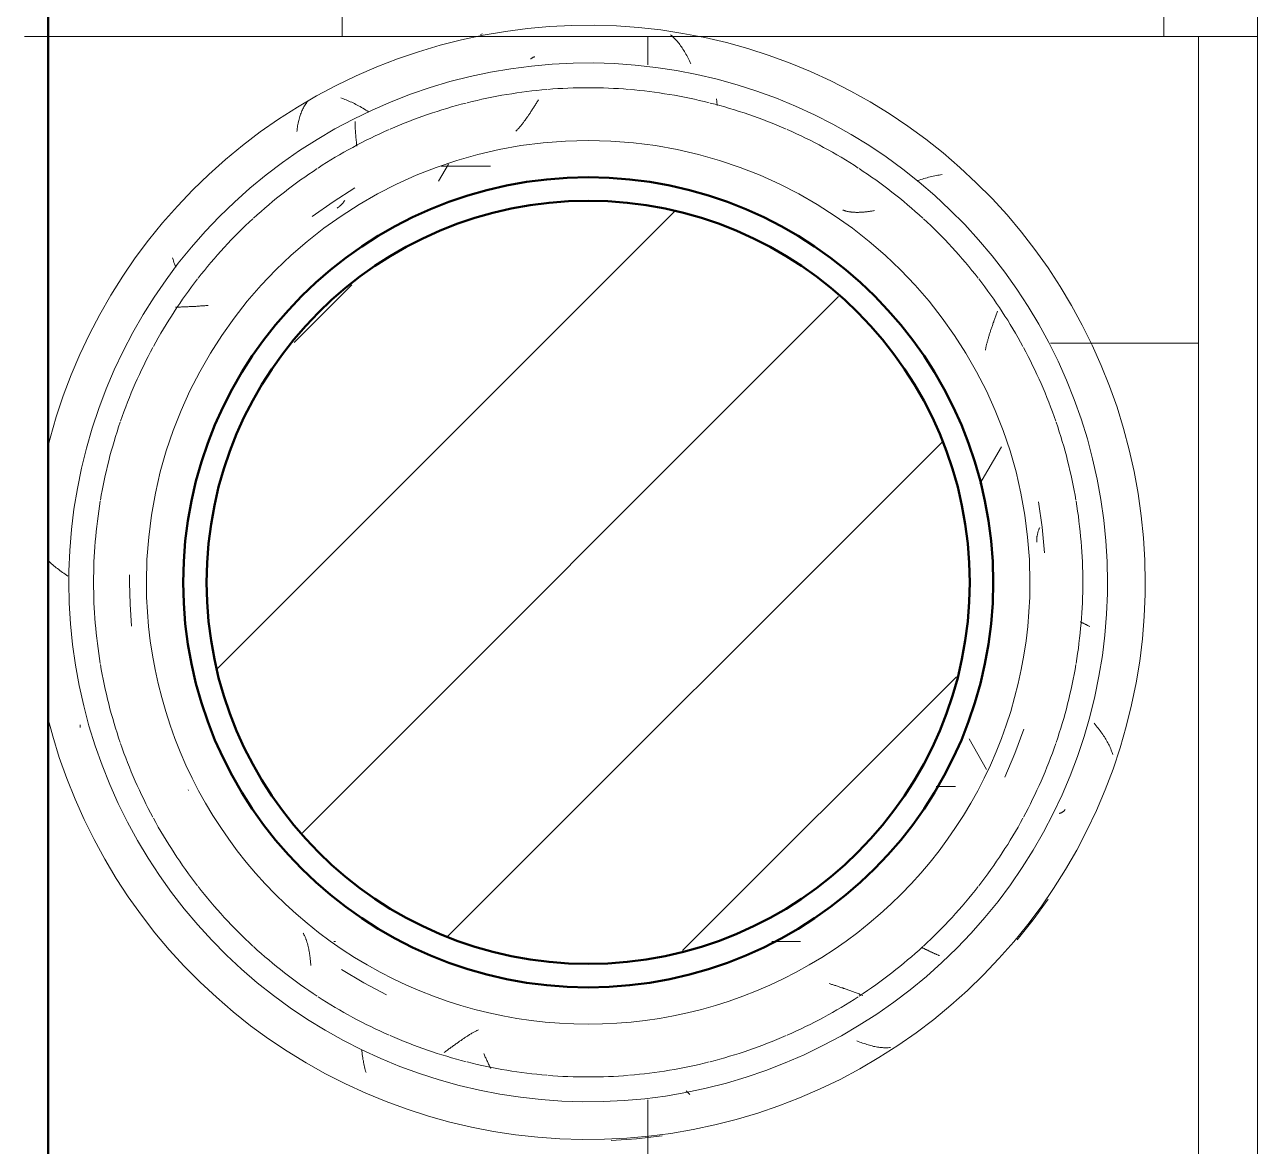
# Model space of a CAD drawing. Header units: millimetres. Extents: x -9358 to 257996, y -67499 to 9117.
# Drawn here: x 51170 to 52220, y -13533 to -12578 of the extents above; entities that cross this region are included whole.
import ezdxf

# ---------------------------------------------------------------- set-up
doc = ezdxf.new("R2010")
doc.units = ezdxf.units.MM
doc.header["$LTSCALE"] = 1000
for name, color, linetype, lineweight in [('A-COL-RFC', 8, 'Continuous', 18), ('A-COL-RFC-1', 8, 'Continuous', 9), ('A-COL-RFC-2', 8, 'Continuous', 50), ('A-WAL-CMU', 8, 'Continuous', 50), ('A-WAL-LOW-20', 8, 'Continuous', 18), ('A-WAL-PAT-1', 8, 'Continuous', 9)]:
    doc.layers.add(name, color=color, linetype=linetype, lineweight=lineweight)

# ---------------------------------------------------------------- blocks, each defined once
blk = doc.blocks.new('Concrete-Round-Column - 650-V33-01-Ground Floor Furniture Plan')
at = {"layer": 'A-COL-RFC-1'}
h = blk.add_hatch(dxfattribs=at)
h.set_pattern_fill('FP_72', color=256, style=0, pattern_type=2)
h.set_pattern_definition([(135, (-27135, -33350), (-106.066, -106.066), [])])
h.paths.add_polyline_path([(325, 0), (318.8, 63.4), (300.3, 124.4), (270.2, 180.6), (229.8, 229.8), (180.6, 270.2), (124.4, 300.3), (63.4, 318.8), (0, 325), (-63.4, 318.8), (-124.4, 300.3), (-180.6, 270.2), (-229.8, 229.8), (-270.2, 180.6), (-300.3, 124.4), (-318.8, 63.4), (-325, 0), (-318.8, -63.4), (-300.3, -124.4), (-270.2, -180.6), (-229.8, -229.8), (-176.7, -272.3), (-124.4, -300.3), (-63.4, -318.8), (0, -325), (63.4, -318.8), (124.4, -300.3), (180.6, -270.2), (229.8, -229.8), (270.2, -180.6), (300.3, -124.4), (318.8, -63.4), (324.1, -9.2)], flags=0)
at = {"layer": 'A-COL-RFC-2'}
for start, end in [(0, 180), (180, 0)]:
    blk.add_arc((0, 0), 325, start, end, dxfattribs=at)
blk = doc.blocks.new('Walls 205 - Walls 13-1778782-01-Ground Floor Furniture Plan')
at = {"layer": 'A-WAL-PAT-1'}
h = blk.add_hatch(dxfattribs=at)
h.set_pattern_fill('FP_143', color=256, style=0, pattern_type=2)
h.set_pattern_definition([(90, (34450, -30900), (-900, 6e-14), [700, -700]), (90, (34000, -31600), (-1800, 1e-13), [700, -700]), (0, (34000, -31600), (0, 700), [])])
h.paths.add_polyline_path([(36620, -31230), (36620, -30230), (34730, -30230), (34730, -31230), (36600, -31230)], flags=0)
h.paths.add_polyline_path([(36600, -30750), (36593.9, -30823.2), (36574.2, -30898.3), (36546.4, -30961.8), (36506.2, -31023.3), (36456.4, -31077.4), (36398.4, -31122.5), (36333.8, -31157.5), (36259.3, -31182.2), (36190.1, -31193.5), (36118.3, -31193.5), (36045.8, -31181.4), (35976.2, -31157.5), (35911.6, -31122.5), (35853.6, -31077.4), (35802.6, -31021.5), (35763.6, -30961.8), (35733.1, -30890.5), (35715.8, -30820), (35710, -30750), (35716.1, -30676.8), (35735.8, -30601.7), (35765.9, -30534.7), (35803.8, -30476.7), (35854.7, -30421.7), (35911.6, -30377.5), (35976.2, -30342.5), (36050.7, -30317.8), (36119.9, -30306.5), (36191.7, -30306.5), (36264.2, -30318.6), (36333.8, -30342.5), (36402.5, -30380.7), (36458.8, -30425.2), (36507.4, -30478.5), (36546.4, -30538.2), (36575.9, -30605.5), (36594.2, -30680), (36598.6, -30732.9)], flags=0)
h.paths.add_polyline_path([(35640, -30750), (35633.9, -30823.2), (35614.2, -30898.3), (35586.4, -30961.8), (35546.2, -31023.3), (35495.1, -31078.4), (35436, -31123.8), (35373.8, -31157.5), (35299.3, -31182.2), (35230.1, -31193.5), (35158.3, -31193.5), (35085.8, -31181.4), (35016.2, -31157.5), (34951.6, -31122.5), (34893.6, -31077.4), (34843.8, -31023.3), (34803.6, -30961.8), (34774.1, -30894.5), (34755.8, -30820), (34750, -30750), (34756.1, -30676.8), (34775.8, -30601.7), (34803.6, -30538.2), (34846.7, -30473.6), (34893.6, -30422.6), (34956.2, -30375), (35016.2, -30342.5), (35090.7, -30317.8), (35159.9, -30306.5), (35231.7, -30306.5), (35304.2, -30318.6), (35373.8, -30342.5), (35442.5, -30380.7), (35498.6, -30425), (35546.2, -30476.7), (35586.4, -30538.2), (35615.9, -30605.5), (35634.2, -30680)], flags=0)
at = {"layer": 'A-WAL-LOW-20'}
for p, q in [((36620, -30230), (34730, -30230)), ((34730, -30230), (34730, -31230)), ((36620, -31230), (36620, -30230))]:
    blk.add_line(p, q, dxfattribs=at)
blk = doc.blocks.new('Walls 207 - Walls 6-1778805-01-Ground Floor Furniture Plan')
at = {"layer": 'A-WAL-PAT-1'}
h = blk.add_hatch(dxfattribs=at)
h.set_pattern_fill('FP_144', color=256, style=0, pattern_type=2)
h.set_pattern_definition([(270, (34280, -31160.4), (900, 6e-14), [700, -700]), (270, (34730, -30460.4), (1800, 1e-13), [700, -700]), (180, (34730, -30460.4), (-9e-14, -700), [])])
h.paths.add_polyline_path([(34730, -31230), (34730, -30180), (34680, -30180), (34680, -31230)], flags=0)
at = {"layer": 'A-WAL-LOW-20'}
for p, q in [((34680, -31230), (34680, -30180)), ((34680, -30180), (34730, -30180)), ((34730, -30180), (34730, -31230))]:
    blk.add_line(p, q, dxfattribs=at)
blk = doc.blocks.new('Walls 208 - Walls 6-1778822-01-Ground Floor Furniture Plan')
at = {"layer": 'A-WAL-PAT-1'}
h = blk.add_hatch(dxfattribs=at)
h.set_pattern_fill('FP_145', color=256, style=0, pattern_type=2)
h.set_pattern_definition([(270, (35494.6, -30930), (900, 6e-14), [700, -700]), (270, (35944.6, -30230), (1800, 1e-13), [700, -700]), (180, (35944.6, -30230), (-9e-14, -700), [])])
h.paths.add_polyline_path([(36670, -30180), (34730, -30180), (34730, -30230), (36670, -30230)], flags=0)
at = {"layer": 'A-WAL-LOW-20'}
for p, q in [((34730, -30180), (36670, -30180)), ((34730, -30180), (34730, -30230)), ((36670, -30180), (36670, -30230)), ((36670, -30230), (34730, -30230))]:
    blk.add_line(p, q, dxfattribs=at)
blk = doc.blocks.new('FP_264-01-Ground Floor Furniture Plan')
at = {"layer": 'A-WAL-PAT-1'}
for p, q in [((48975.1, 1446.1), (48995.7, 1438.5)), ((48995.7, 1438.5), (49015.9, 1429.8)), ((49199.1, 1301.7), (49199.4, 1302.5)), ((49199.4, 1302.5), (49199.7, 1303.3)), ((49199.7, 1303.3), (49200, 1304.1)), ((49200, 1304.1), (49200.3, 1304.9)), ((49200.3, 1304.9), (49200.6, 1305.7)), ((49200.6, 1305.7), (49200.9, 1306.5)), ((49200.9, 1306.5), (49201.2, 1307.3)), ((49201.2, 1307.3), (49201.5, 1308.1)), ((49201.5, 1308.1), (49201.8, 1308.9)), ((49195.3, 1291), (49195.5, 1291.8)), ((49195.5, 1291.8), (49195.8, 1292.5)), ((49195.8, 1292.5), (49196, 1293.2)), ((49196, 1293.2), (49196.3, 1294)), ((49196.3, 1294), (49196.6, 1294.8)), ((49196.6, 1294.8), (49196.9, 1295.5)), ((49196.9, 1295.5), (49197.1, 1296.3)), ((49197.1, 1296.3), (49197.4, 1297.1)), ((49197.4, 1297.1), (49197.7, 1297.8)), ((49197.7, 1297.8), (49198, 1298.6)), ((49198, 1298.6), (49198.3, 1299.4)), ((49198.3, 1299.4), (49198.6, 1300.2)), ((49198.6, 1300.2), (49198.8, 1300.9)), ((49198.8, 1300.9), (49199.1, 1301.7)), ((49191.8, 1280.3), (49192, 1281)), ((49192, 1281), (49192.2, 1281.7)), ((49192.2, 1281.7), (49192.4, 1282.4)), ((49192.4, 1282.4), (49192.6, 1283.1)), ((49192.6, 1283.1), (49192.8, 1283.8)), ((49192.8, 1283.8), (49193.1, 1284.5)), ((49193.1, 1284.5), (49193.3, 1285.2)), ((49193.3, 1285.2), (49193.5, 1285.9)), ((49193.5, 1285.9), (49193.8, 1286.6)), ((49193.8, 1286.6), (49194, 1287.3)), ((49194, 1287.3), (49194.2, 1288.1)), ((49194.2, 1288.1), (49194.5, 1288.8)), ((49194.5, 1288.8), (49194.7, 1289.5)), ((49194.7, 1289.5), (49195, 1290.3)), ((49195, 1290.3), (49195.3, 1291)), ((49252.8, 986.7), (49253.5, 987.1)), ((49253.5, 987.1), (49254.3, 987.4)), ((49254.3, 987.4), (49255, 987.8)), ((49255, 987.8), (49255.8, 988.1)), ((49255.8, 988.1), (49256.5, 988.5)), ((49256.5, 988.5), (49257.3, 988.8)), ((49257.3, 988.8), (49258, 989.2)), ((49258, 989.2), (49258.8, 989.5)), ((49258.8, 989.5), (49259.6, 989.9)), ((49259.6, 989.9), (49260.3, 990.2)), ((49260.3, 990.2), (49261.1, 990.6)), ((49261.1, 990.6), (49261.9, 991)), ((49261.9, 991), (49262.6, 991.3)), ((49262.6, 991.3), (49263.4, 991.7)), ((49263.4, 991.7), (49264.2, 992)), ((49231.3, 980.9), (49231, 981.5)), ((49231.6, 980.3), (49231.3, 980.9)), ((49231.9, 979.8), (49231.6, 980.3)), ((49232.2, 979.2), (49231.9, 979.8)), ((49232.5, 978.7), (49232.2, 979.2)), ((49232.8, 978.1), (49232.5, 978.7)), ((49233.1, 977.5), (49232.8, 978.1)), ((49233.5, 976.9), (49233.1, 977.5)), ((49233.8, 976.4), (49233.5, 976.9)), ((49251.3, 986), (49252, 986.4)), ((49252, 986.4), (49252.8, 986.7)), ((49234.1, 975.8), (49233.8, 976.4)), ((49234.5, 975.2), (49234.1, 975.8)), ((49234.9, 974.6), (49234.5, 975.2)), ((49235.2, 974), (49234.9, 974.6)), ((49235.6, 973.4), (49235.2, 974)), ((49236, 972.8), (49235.6, 973.4)), ((49236.4, 972.2), (49236, 972.8)), ((49236.7, 971.6), (49236.4, 972.2)), ((49237.1, 971), (49236.7, 971.6)), ((49237.5, 970.4), (49237.1, 971)), ((49238, 969.8), (49237.5, 970.4)), ((49238.4, 969.2), (49238, 969.8)), ((49238.8, 968.6), (49238.4, 969.2)), ((49239.2, 968), (49238.8, 968.6)), ((49239.6, 967.4), (49239.2, 968)), ((49240.1, 966.7), (49239.6, 967.4)), ((49240.5, 966.1), (49240.1, 966.7)), ((49240.9, 965.5), (49240.5, 966.1)), ((49241.4, 964.9), (49240.9, 965.5)), ((49241.8, 964.2), (49241.4, 964.9)), ((49242.3, 963.6), (49241.8, 964.2)), ((49242.7, 963), (49242.3, 963.6)), ((49243.2, 962.3), (49242.7, 963)), ((49243.6, 961.7), (49243.2, 962.3)), ((49244.1, 961), (49243.6, 961.7)), ((49244.6, 960.4), (49244.1, 961)), ((49245.1, 959.7), (49244.6, 960.4)), ((49245.5, 959.1), (49245.1, 959.7)), ((49246, 958.4), (49245.5, 959.1)), ((49246.5, 957.8), (49246, 958.4)), ((49247, 957.1), (49246.5, 957.8)), ((49247.4, 956.4), (49247, 957.1)), ((49247.9, 955.8), (49247.4, 956.4)), ((49248.4, 955.1), (49247.9, 955.8)), ((49248.9, 954.4), (49248.4, 955.1)), ((49249.4, 953.8), (49248.9, 954.4)), ((49249.9, 953.1), (49249.4, 953.8)), ((49250.4, 952.4), (49249.9, 953.1)), ((49201.3, 903.2), (49191.1, 883.8)), ((49191.1, 883.8), (49179.8, 865)), ((49148.8, 832.2), (49149.2, 832.4)), ((49149.2, 832.4), (49149.6, 832.7)), ((49149.6, 832.7), (49150.1, 832.9)), ((49150.1, 832.9), (49150.5, 833.2)), ((49150.5, 833.2), (49150.9, 833.4)), ((49150.9, 833.4), (49151.4, 833.6)), ((49151.4, 833.6), (49151.9, 833.8)), ((49151.9, 833.8), (49152.3, 834)), ((49152.3, 834), (49152.8, 834.2)), ((49152.8, 834.2), (49153.3, 834.4)), ((49153.3, 834.4), (49153.8, 834.6)), ((49153.8, 834.6), (49154.3, 834.8)), ((49154.3, 834.8), (49154.8, 835)), ((49154.8, 835), (49155.3, 835.2)), ((49155.3, 835.2), (49155.9, 835.4)), ((49155.9, 835.4), (49156.4, 835.5)), ((49156.4, 835.5), (49156.9, 835.7)), ((49156.9, 835.7), (49157.5, 835.9)), ((49157.5, 835.9), (49158, 836)), ((49158, 836), (49158.6, 836.2)), ((49158.6, 836.2), (49159.2, 836.3)), ((49159.2, 836.3), (49159.8, 836.5)), ((49159.8, 836.5), (49160.3, 836.6)), ((49160.3, 836.6), (49160.9, 836.7)), ((49160.9, 836.7), (49161.5, 836.9)), ((49161.5, 836.9), (49162.1, 837)), ((49162.1, 837), (49162.8, 837.1)), ((49162.8, 837.1), (49163.4, 837.2)), ((49163.4, 837.2), (49164, 837.3)), ((49164, 837.3), (49164.6, 837.4)), ((49164.6, 837.4), (49165.3, 837.5)), ((49165.3, 837.5), (49165.9, 837.6)), ((49165.9, 837.6), (49166.6, 837.7)), ((49166.6, 837.7), (49167.2, 837.8)), ((49167.2, 837.8), (49167.9, 837.9)), ((49167.9, 837.9), (49168.6, 838)), ((49168.6, 838), (49169.3, 838.1)), ((49169.3, 838.1), (49169.9, 838.2)), ((49169.9, 838.2), (49170.6, 838.3)), ((49170.6, 838.3), (49171.3, 838.3)), ((49171.3, 838.3), (49172, 838.4)), ((49172, 838.4), (49172.7, 838.5)), ((49172.7, 838.5), (49173.5, 838.5)), ((49173.5, 838.5), (49174.2, 838.6)), ((49174.2, 838.6), (49174.9, 838.7)), ((49174.9, 838.7), (49175.6, 838.7)), ((49175.6, 838.7), (49176.4, 838.8)), ((49026.8, 734.4), (49027.2, 734.6)), ((48868.7, 684.8), (48850, 684.3)), ((48887.4, 686.1), (48868.7, 684.8))]:
    blk.add_line(p, q, dxfattribs=at)
blk = doc.blocks.new('FP_265-01-Ground Floor Furniture Plan')
at = {"layer": 'A-WAL-LOW-20', "flags": 128}
blk.add_lwpolyline([(48850, 1549.5), (48831, 1549.2), (48812.1, 1548), (48793.2, 1546.1), (48774.4, 1543.5), (48755.7, 1540.1), (48737.2, 1535.9), (48718.9, 1531.1), (48700.7, 1525.5), (48682.8, 1519.1), (48665.2, 1512.1), (48647.9, 1504.3), (48630.9, 1495.9), (48614.2, 1486.8), (48597.9, 1477.1), (48582, 1466.7), (48566.6, 1455.6), (48551.6, 1444), (48537.1, 1431.8), (48523.1, 1419), (48509.6, 1405.6), (48496.6, 1391.7), (48484.2, 1377.4), (48472.4, 1362.5), (48461.3, 1347.2), (48450.7, 1331.4), (48440.7, 1315.2), (48431.5, 1298.7), (48422.9, 1281.8), (48414.9, 1264.5), (48407.7, 1247), (48401.2, 1229.1), (48395.4, 1211.1), (48390.3, 1192.8), (48386, 1174.3), (48382.4, 1155.7), (48379.5, 1136.9), (48377.4, 1118), (48376.1, 1099.1), (48375.5, 1080.1), (48375.7, 1061.1), (48376.6, 1042.2), (48378.3, 1023.3), (48380.7, 1004.5), (48383.9, 985.7), (48387.9, 967.2), (48392.5, 948.8), (48398, 930.6), (48404.1, 912.6), (48410.9, 894.9), (48418.5, 877.5), (48426.7, 860.4), (48435.7, 843.7), (48445.2, 827.3), (48455.5, 811.3), (48466.3, 795.7), (48477.8, 780.6), (48489.9, 766), (48502.5, 751.8), (48515.7, 738.2), (48529.5, 725.1), (48543.7, 712.5), (48558.4, 700.6), (48573.7, 689.2), (48589.3, 678.5), (48605.4, 668.4), (48621.8, 658.9), (48638.6, 650.1), (48655.8, 642), (48673.3, 634.6), (48691, 627.9), (48709, 621.9), (48727.3, 616.6), (48733.8, 615)], dxfattribs=at)
at = {"layer": 'A-WAL-PAT-1'}
for p, q in [((48502.7, 1376.4), (48502.9, 1375.2)), ((48502.9, 1375.2), (48503.1, 1374)), ((48503.1, 1374), (48503.3, 1372.7)), ((48503.3, 1372.7), (48503.5, 1371.5)), ((48503.5, 1371.5), (48503.8, 1370.2)), ((48503.8, 1370.2), (48504.1, 1368.9)), ((48504.1, 1368.9), (48504.4, 1367.7)), ((48504.4, 1367.7), (48504.7, 1366.3)), ((48504.7, 1366.3), (48505, 1365)), ((48505, 1365), (48505.4, 1363.7)), ((48505.4, 1363.7), (48505.7, 1362.4)), ((48505.7, 1362.4), (48506.1, 1361)), ((48506.1, 1361), (48506.5, 1359.7)), ((48506.5, 1359.7), (48506.9, 1358.3)), ((48506.9, 1358.3), (48507.4, 1357)), ((48507.4, 1357), (48507.8, 1355.6)), ((48394.8, 1155.1), (48393.9, 1154.4)), ((48395.8, 1155.7), (48394.8, 1155.1)), ((48396.9, 1156.4), (48395.8, 1155.7)), ((48397.9, 1157), (48396.9, 1156.4)), ((48399, 1157.7), (48397.9, 1157)), ((48400.1, 1158.3), (48399, 1157.7)), ((48401.2, 1158.9), (48400.1, 1158.3)), ((48402.3, 1159.5), (48401.2, 1158.9)), ((48403.5, 1160.1), (48402.3, 1159.5)), ((48404.7, 1160.7), (48403.5, 1160.1)), ((48405.9, 1161.3), (48404.7, 1160.7)), ((48407.1, 1161.9), (48405.9, 1161.3)), ((48408.3, 1162.4), (48407.1, 1161.9)), ((48384.3, 1145.9), (48383.6, 1145.2)), ((48384.9, 1146.7), (48384.3, 1145.9)), ((48385.6, 1147.4), (48384.9, 1146.7)), ((48386.3, 1148.1), (48385.6, 1147.4)), ((48387, 1148.9), (48386.3, 1148.1)), ((48387.8, 1149.6), (48387, 1148.9)), ((48388.6, 1150.3), (48387.8, 1149.6)), ((48389.4, 1151), (48388.6, 1150.3)), ((48390.2, 1151.7), (48389.4, 1151)), ((48391.1, 1152.4), (48390.2, 1151.7)), ((48392, 1153.1), (48391.1, 1152.4)), ((48392.9, 1153.7), (48392, 1153.1)), ((48393.9, 1154.4), (48392.9, 1153.7)), ((48382.9, 985), (48383.1, 984.2)), ((48383.1, 984.2), (48383.3, 983.4)), ((48446.2, 883.2), (48445.5, 881.9)), ((48446.9, 884.4), (48446.2, 883.2)), ((48447.7, 885.6), (48446.9, 884.4)), ((48448.4, 886.8), (48447.7, 885.6)), ((48449.2, 888.1), (48448.4, 886.8)), ((48440.6, 872.4), (48440.1, 871.2)), ((48441.1, 873.6), (48440.6, 872.4)), ((48441.7, 874.8), (48441.1, 873.6)), ((48442.2, 875.9), (48441.7, 874.8)), ((48442.9, 877.1), (48442.2, 875.9)), ((48443.5, 878.3), (48442.9, 877.1)), ((48444.1, 879.5), (48443.5, 878.3)), ((48444.8, 880.7), (48444.1, 879.5)), ((48445.5, 881.9), (48444.8, 880.7)), ((48437.8, 865.6), (48437.4, 864.4)), ((48438.2, 866.7), (48437.8, 865.6)), ((48438.6, 867.8), (48438.2, 866.7)), ((48439.1, 868.9), (48438.6, 867.8)), ((48439.6, 870.1), (48439.1, 868.9)), ((48440.1, 871.2), (48439.6, 870.1)), ((48440.4, 836.1), (48441, 835.5)), ((48441, 835.5), (48441.8, 835)), ((48441.8, 835), (48442.5, 834.4)), ((48442.5, 834.4), (48443.3, 833.9)), ((48443.3, 833.9), (48444.1, 833.4)), ((48444.1, 833.4), (48444.9, 832.9)), ((48444.9, 832.9), (48445.7, 832.5)), ((48445.7, 832.5), (48446.6, 832)), ((48446.6, 832), (48447.5, 831.6)), ((48447.5, 831.6), (48448.4, 831.2)), ((48448.4, 831.2), (48449.3, 830.8)), ((48449.3, 830.8), (48450.3, 830.4)), ((48450.3, 830.4), (48451.3, 830)), ((48451.3, 830), (48452.3, 829.7)), ((48452.3, 829.7), (48453.3, 829.4)), ((48453.3, 829.4), (48454.4, 829.1)), ((48454.4, 829.1), (48455.4, 828.8)), ((48455.4, 828.8), (48456.5, 828.5)), ((48456.5, 828.5), (48457.6, 828.2)), ((48457.6, 828.2), (48458.8, 828)), ((48458.8, 828), (48459.9, 827.7)), ((48459.9, 827.7), (48461.1, 827.5)), ((48461.1, 827.5), (48462.3, 827.3)), ((48462.3, 827.3), (48463.5, 827.2)), ((48463.5, 827.2), (48464.8, 827)), ((48464.8, 827), (48466, 826.8)), ((48573.7, 721), (48574.9, 721.4)), ((48574.9, 721.4), (48576.2, 721.8)), ((48576.2, 721.8), (48577.5, 722.2)), ((48577.5, 722.2), (48578.8, 722.7)), ((48578.8, 722.7), (48580.1, 723.2)), ((48580.1, 723.2), (48581.5, 723.7)), ((48843.1, 629.6), (48843.9, 630.7)), ((48843.9, 630.7), (48844.7, 631.9)), ((48835.1, 618.9), (48835.9, 619.9)), ((48835.9, 619.9), (48836.7, 620.9)), ((48836.7, 620.9), (48837.5, 621.9)), ((48837.5, 621.9), (48838.3, 622.9)), ((48838.3, 622.9), (48839.1, 624)), ((48839.1, 624), (48839.9, 625.1)), ((48839.9, 625.1), (48840.7, 626.2)), ((48840.7, 626.2), (48841.5, 627.3)), ((48841.5, 627.3), (48842.3, 628.4)), ((48842.3, 628.4), (48843.1, 629.6)), ((48831.8, 615.3), (48832.6, 616.2)), ((48832.6, 616.2), (48833.4, 617.1)), ((48833.4, 617.1), (48834.2, 618)), ((48834.2, 618), (48835.1, 618.9))]:
    blk.add_line(p, q, dxfattribs=at)
blk = doc.blocks.new('FP_266-01-Ground Floor Furniture Plan')
at = {"layer": 'A-WAL-LOW-20', "flags": 128}
blk.add_lwpolyline([(48966.4, 615), (48981.1, 618.9), (48999.3, 624.5), (49017.2, 630.9), (49034.8, 637.9), (49052.1, 645.7), (49069.1, 654.1), (49085.8, 663.2), (49102.1, 672.9), (49117.9, 683.3), (49133.4, 694.4), (49148.4, 706), (49162.9, 718.2), (49176.9, 731), (49190.4, 744.4), (49203.4, 758.3), (49215.8, 772.6), (49227.6, 787.5), (49238.7, 802.8), (49249.3, 818.6), (49259.3, 834.8), (49268.5, 851.3), (49277.1, 868.2), (49285.1, 885.5), (49292.3, 903), (49298.8, 920.9), (49304.6, 938.9), (49309.7, 957.2), (49314, 975.7), (49317.6, 994.3), (49320.5, 1013.1), (49322.6, 1032), (49323.9, 1050.9), (49324.5, 1069.9), (49324.3, 1088.9), (49323.4, 1107.8), (49321.7, 1126.7), (49319.3, 1145.5), (49316.1, 1164.3), (49312.1, 1182.8), (49307.5, 1201.2), (49302, 1219.4), (49295.9, 1237.4), (49289.1, 1255.1), (49281.5, 1272.5), (49273.3, 1289.6), (49264.3, 1306.3), (49254.8, 1322.7), (49244.5, 1338.7), (49233.7, 1354.3), (49222.2, 1369.4), (49210.1, 1384), (49197.5, 1398.2), (49184.3, 1411.8), (49170.5, 1424.9), (49156.3, 1437.5), (49141.5, 1449.4), (49126.3, 1460.8), (49110.7, 1471.5), (49094.6, 1481.6), (49078.2, 1491.1), (49061.4, 1499.9), (49044.2, 1508), (49026.7, 1515.4), (49009, 1522.1), (48991, 1528.1), (48972.7, 1533.4), (48954.3, 1537.9), (48935.7, 1541.7), (48917, 1544.8), (48898.1, 1547.1), (48879.2, 1548.6), (48860.2, 1549.4), (48850, 1549.5)], dxfattribs=at)
at = {"layer": 'A-WAL-PAT-1'}
for p, q in [((48978.5, 1512.6), (48977.4, 1511.8)), ((48979.5, 1513.3), (48978.5, 1512.6)), ((48980.6, 1514), (48979.5, 1513.3)), ((48981.6, 1514.7), (48980.6, 1514)), ((48982.7, 1515.4), (48981.6, 1514.7)), ((48983.7, 1516), (48982.7, 1515.4)), ((48984.7, 1516.6), (48983.7, 1516)), ((48985.8, 1517.2), (48984.7, 1516.6)), ((48986.8, 1517.7), (48985.8, 1517.2)), ((48987.8, 1518.3), (48986.8, 1517.7)), ((48988.8, 1518.8), (48987.8, 1518.3)), ((48989.8, 1519.3), (48988.8, 1518.8)), ((48990.8, 1519.7), (48989.8, 1519.3)), ((48991.8, 1520.1), (48990.8, 1519.7)), ((48992.8, 1520.5), (48991.8, 1520.1)), ((48993.8, 1520.9), (48992.8, 1520.5)), ((48994.8, 1521.3), (48993.8, 1520.9)), ((48995.7, 1521.6), (48994.8, 1521.3)), ((48996.7, 1521.9), (48995.7, 1521.6)), ((48971, 1506.8), (48970, 1505.9)), ((48972.1, 1507.7), (48971, 1506.8)), ((48973.2, 1508.6), (48972.1, 1507.7)), ((48974.2, 1509.4), (48973.2, 1508.6)), ((48975.3, 1510.3), (48974.2, 1509.4)), ((48976.4, 1511.1), (48975.3, 1510.3)), ((48977.4, 1511.8), (48976.4, 1511.1)), ((49119.7, 1466.9), (49137.4, 1454.1)), ((49137.7, 1453.8), (49137, 1454.4)), ((49137.4, 1454.1), (49154.5, 1440.5)), ((49138.3, 1453.3), (49137.7, 1453.8)), ((49138.9, 1452.7), (49138.3, 1453.3)), ((49139.5, 1452.1), (49138.9, 1452.7)), ((49140.1, 1451.5), (49139.5, 1452.1)), ((49140.6, 1450.8), (49140.1, 1451.5)), ((49141.2, 1450.1), (49140.6, 1450.8)), ((49246, 1322.5), (49246.1, 1323.5)), ((49246.1, 1323.5), (49246.2, 1324.6)), ((49246.2, 1324.6), (49246.3, 1325.6)), ((49246.3, 1331.6), (49246.3, 1332.5)), ((49246.4, 1330.6), (49246.3, 1331.6)), ((49246.3, 1325.6), (49246.4, 1326.7)), ((49246.4, 1329.7), (49246.4, 1330.6)), ((49246.5, 1328.7), (49246.4, 1329.7)), ((49246.4, 1327.7), (49246.5, 1328.7)), ((49246.4, 1326.7), (49246.4, 1327.7)), ((49243.6, 1312.3), (49244, 1313.5)), ((49244, 1313.5), (49244.3, 1314.7)), ((49244.3, 1314.7), (49244.6, 1315.8)), ((49244.6, 1315.8), (49244.9, 1316.9)), ((49244.9, 1316.9), (49245.2, 1318.1)), ((49245.2, 1318.1), (49245.4, 1319.2)), ((49245.4, 1319.2), (49245.6, 1320.3)), ((49245.6, 1320.3), (49245.8, 1321.4)), ((49245.8, 1321.4), (49246, 1322.5)), ((49240.5, 1303.9), (49241, 1305.1)), ((49241, 1305.1), (49241.5, 1306.3)), ((49241.5, 1306.3), (49241.9, 1307.6)), ((49241.9, 1307.6), (49242.4, 1308.8)), ((49242.4, 1308.8), (49242.8, 1310)), ((49242.8, 1310), (49243.2, 1311.1)), ((49243.2, 1311.1), (49243.6, 1312.3)), ((49283, 1158.6), (49284.1, 1159.5)), ((49284.1, 1159.5), (49285.1, 1160.5)), ((49285.1, 1160.5), (49286.1, 1161.5)), ((49321.5, 1138.1), (49323.9, 1116.3)), ((49323.9, 1116.3), (49325.3, 1094.5)), ((49248, 882), (49249.4, 882.2)), ((49249.4, 882.2), (49250.8, 882.4)), ((49250.8, 882.4), (49252.2, 882.6)), ((49252.2, 882.6), (49253.6, 882.8)), ((49253.6, 882.8), (49254.9, 883)), ((49254.9, 883), (49256.3, 883.2)), ((49256.3, 883.2), (49257.6, 883.5)), ((49257.6, 883.5), (49258.9, 883.7)), ((49258.9, 883.7), (49260.2, 884)), ((49260.2, 884), (49261.5, 884.2)), ((49261.5, 884.2), (49262.7, 884.5)), ((49262.7, 884.5), (49264, 884.8)), ((49264, 884.8), (49265.2, 885.1)), ((49265.2, 885.1), (49266.4, 885.4)), ((49266.4, 885.4), (49267.6, 885.8))]:
    blk.add_line(p, q, dxfattribs=at)
blk = doc.blocks.new('FP_267-01-Ground Floor Furniture Plan')
at = {"layer": 'A-WAL-PAT-1'}
for p, q in [((48781.4, 1458.6), (48803.1, 1461.8)), ((48803.1, 1461.8), (48824.8, 1463.8)), ((48803.8, 1459.4), (48803.3, 1459.6)), ((48804.3, 1459.2), (48803.8, 1459.4)), ((48804.8, 1459), (48804.3, 1459.2)), ((48805.3, 1458.8), (48804.8, 1459)), ((48805.8, 1458.6), (48805.3, 1458.8)), ((48806.3, 1458.4), (48805.8, 1458.6)), ((48806.7, 1458.3), (48806.3, 1458.4)), ((48807.2, 1458.1), (48806.7, 1458.3)), ((48807.7, 1458), (48807.2, 1458.1)), ((48808.2, 1457.9), (48807.7, 1458)), ((48808.7, 1457.8), (48808.2, 1457.9)), ((48809.1, 1457.7), (48808.7, 1457.8)), ((48809.6, 1457.6), (48809.1, 1457.7)), ((48810.1, 1457.5), (48809.6, 1457.6)), ((48810.6, 1457.4), (48810.1, 1457.5)), ((48811, 1457.3), (48810.6, 1457.4)), ((48811.5, 1457.3), (48811, 1457.3)), ((48812, 1457.2), (48811.5, 1457.3)), ((48812.4, 1457.2), (48812, 1457.2)), ((48812.9, 1457.2), (48812.4, 1457.2)), ((48813.4, 1457.1), (48812.9, 1457.2)), ((48813.8, 1457.1), (48813.4, 1457.1)), ((48814.3, 1457.1), (48813.8, 1457.1)), ((48814.7, 1457.2), (48814.3, 1457.1)), ((48815.2, 1457.2), (48814.7, 1457.2)), ((48815.7, 1457.2), (48815.2, 1457.2)), ((48619.8, 1423.4), (48619, 1423.7)), ((48620.6, 1423.1), (48619.8, 1423.4)), ((48621.4, 1422.8), (48620.6, 1423.1)), ((48622.1, 1422.6), (48621.4, 1422.8)), ((48622.9, 1422.3), (48622.1, 1422.6)), ((48623.7, 1422), (48622.9, 1422.3)), ((48624.4, 1421.7), (48623.7, 1422)), ((48625.2, 1421.4), (48624.4, 1421.7)), ((48626, 1421.2), (48625.2, 1421.4)), ((48626.7, 1420.9), (48626, 1421.2)), ((48627.5, 1420.6), (48626.7, 1420.9)), ((48628.2, 1420.4), (48627.5, 1420.6)), ((48629, 1420.1), (48628.2, 1420.4)), ((48629.7, 1419.8), (48629, 1420.1)), ((48630.5, 1419.6), (48629.7, 1419.8)), ((48631.2, 1419.3), (48630.5, 1419.6)), ((48632, 1419.1), (48631.2, 1419.3)), ((48632.7, 1418.8), (48632, 1419.1)), ((48633.4, 1418.6), (48632.7, 1418.8)), ((48634.1, 1418.3), (48633.4, 1418.6)), ((48634.9, 1418.1), (48634.1, 1418.3)), ((48635.6, 1417.8), (48634.9, 1418.1)), ((48636.3, 1417.6), (48635.6, 1417.8)), ((48637, 1417.4), (48636.3, 1417.6)), ((48637.7, 1417.1), (48637, 1417.4)), ((48638.4, 1416.9), (48637.7, 1417.1)), ((48639.1, 1416.7), (48638.4, 1416.9)), ((48639.8, 1416.5), (48639.1, 1416.7)), ((48640.5, 1416.3), (48639.8, 1416.5)), ((48641.2, 1416.1), (48640.5, 1416.3)), ((48641.9, 1415.9), (48641.2, 1416.1)), ((48642.5, 1415.7), (48641.9, 1415.9)), ((48643.2, 1415.5), (48642.5, 1415.7)), ((48643.9, 1415.3), (48643.2, 1415.5)), ((48644.5, 1415.1), (48643.9, 1415.3)), ((48645.2, 1414.9), (48644.5, 1415.1)), ((48645.9, 1414.8), (48645.2, 1414.9)), ((48646.5, 1414.6), (48645.9, 1414.8)), ((48647.2, 1414.4), (48646.5, 1414.6)), ((48647.8, 1414.3), (48647.2, 1414.4)), ((48648.4, 1414.1), (48647.8, 1414.3)), ((48649.1, 1414), (48648.4, 1414.1)), ((48649.7, 1413.8), (48649.1, 1414)), ((48650.3, 1413.7), (48649.7, 1413.8)), ((48650.9, 1413.6), (48650.3, 1413.7)), ((48651.5, 1413.5), (48650.9, 1413.6)), ((48652.1, 1413.4), (48651.5, 1413.5)), ((48533.3, 1318.8), (48533.5, 1318.1)), ((48533.5, 1318.1), (48533.6, 1317.4)), ((48533.6, 1317.4), (48533.7, 1316.7)), ((48533.7, 1316.7), (48533.8, 1316)), ((48533.8, 1316), (48533.9, 1315.3)), ((48533.9, 1315.3), (48534, 1314.7)), ((48534, 1314.7), (48534.1, 1314)), ((48534.1, 1314), (48534.2, 1313.3)), ((48534.2, 1313.3), (48534.3, 1312.7)), ((48534.3, 1312.7), (48534.4, 1312)), ((48534.4, 1312), (48534.4, 1311.4)), ((48534.4, 1311.4), (48534.5, 1310.7)), ((48534.5, 1310.7), (48534.6, 1310.1)), ((48534.6, 1310.1), (48534.6, 1309.5)), ((48534.6, 1309.5), (48534.7, 1308.9)), ((48534.7, 1308.9), (48534.7, 1308.2)), ((48534.7, 1308.2), (48534.8, 1307.6)), ((48534.8, 1307.6), (48534.8, 1307)), ((48534.8, 1307), (48534.8, 1306.4)), ((48534.8, 1306.4), (48534.8, 1305.8)), ((48534.8, 1305.8), (48534.9, 1305.2)), ((48534.9, 1302.9), (48534.8, 1302.3)), ((48534.8, 1302.3), (48534.8, 1301.8)), ((48534.9, 1305.2), (48534.9, 1304.6)), ((48534.9, 1304.6), (48534.9, 1304.1)), ((48534.9, 1304.1), (48534.9, 1303.5)), ((48534.9, 1303.5), (48534.9, 1302.9)), ((48533, 1292.3), (48532.8, 1291.9)), ((48533.2, 1292.8), (48533, 1292.3)), ((48533.3, 1293.2), (48533.2, 1292.8)), ((48533.5, 1293.7), (48533.3, 1293.2)), ((48533.6, 1294.1), (48533.5, 1293.7)), ((48533.8, 1294.6), (48533.6, 1294.1)), ((48533.9, 1295.1), (48533.8, 1294.6)), ((48534, 1295.6), (48533.9, 1295.1)), ((48534.1, 1296.1), (48534, 1295.6)), ((48534.2, 1296.5), (48534.1, 1296.1)), ((48534.3, 1297), (48534.2, 1296.5)), ((48534.4, 1297.5), (48534.3, 1297)), ((48534.5, 1298.1), (48534.4, 1297.5)), ((48534.6, 1299.1), (48534.5, 1298.6)), ((48534.5, 1298.6), (48534.5, 1298.1)), ((48534.7, 1299.6), (48534.6, 1299.1)), ((48534.8, 1300.7), (48534.7, 1300.2)), ((48534.7, 1300.2), (48534.7, 1299.6)), ((48534.8, 1301.8), (48534.8, 1301.2)), ((48534.8, 1301.2), (48534.8, 1300.7)), ((48439.1, 1032.6), (48439.8, 1032.2)), ((48439.8, 1032.2), (48440.4, 1031.7)), ((48440.4, 1031.7), (48441.1, 1031.3)), ((48441.1, 1031.3), (48441.8, 1030.9)), ((48441.8, 1030.9), (48442.5, 1030.5)), ((48442.5, 1030.5), (48443.2, 1030)), ((48443.2, 1030), (48443.8, 1029.6)), ((48443.8, 1029.6), (48444.5, 1029.2)), ((48444.5, 1029.2), (48445.2, 1028.8)), ((48445.2, 1028.8), (48445.8, 1028.4)), ((48445.8, 1028.4), (48446.5, 1028)), ((48446.5, 1028), (48447.1, 1027.5)), ((48447.1, 1027.5), (48447.8, 1027.1)), ((48447.8, 1027.1), (48448.4, 1026.7)), ((48448.4, 1026.7), (48449, 1026.3)), ((48449, 1026.3), (48449.7, 1025.9)), ((48449.7, 1025.9), (48450.3, 1025.5)), ((48450.3, 1025.5), (48450.9, 1025.1)), ((48450.9, 1025.1), (48451.5, 1024.7)), ((48451.5, 1024.7), (48452.1, 1024.3)), ((48452.1, 1024.3), (48452.7, 1023.9)), ((48452.7, 1023.9), (48453.3, 1023.5)), ((48453.3, 1023.5), (48453.9, 1023)), ((48453.9, 1023), (48454.5, 1022.6)), ((48454.5, 1022.6), (48455, 1022.2)), ((48455, 1022.2), (48455.6, 1021.8)), ((48455.6, 1021.8), (48456.2, 1021.4)), ((48456.2, 1021.4), (48456.7, 1021)), ((48456.7, 1021), (48457.2, 1020.6)), ((48457.2, 1020.6), (48457.8, 1020.2)), ((48457.8, 1020.2), (48458.3, 1019.8)), ((48458.3, 1019.8), (48458.8, 1019.4)), ((48458.8, 1019.4), (48459.4, 1019)), ((48459.4, 1019), (48459.9, 1018.6)), ((48459.9, 1018.6), (48460.4, 1018.2)), ((48460.4, 1018.2), (48460.9, 1017.8)), ((48460.9, 1017.8), (48461.3, 1017.4)), ((48461.3, 1017.4), (48461.8, 1017)), ((48461.8, 1017), (48462.3, 1016.6)), ((48462.3, 1016.6), (48462.8, 1016.2)), ((48462.8, 1016.2), (48463.2, 1015.8)), ((48463.2, 1015.8), (48463.7, 1015.4)), ((48463.7, 1015.4), (48464.1, 1014.9)), ((48464.1, 1014.9), (48464.5, 1014.5)), ((48464.5, 1014.5), (48464.9, 1014.1)), ((48464.9, 1014.1), (48465.4, 1013.7)), ((48465.4, 1013.7), (48465.8, 1013.3)), ((48525.8, 857.7), (48514.1, 876.3)), ((48524.8, 867.6), (48525.2, 867.3)), ((48525.2, 867.3), (48525.6, 867)), ((48525.6, 867), (48525.9, 866.8)), ((48525.9, 866.8), (48526.3, 866.5)), ((48526.3, 866.5), (48526.7, 866.2)), ((48526.7, 866.2), (48527.1, 865.9)), ((48527.1, 865.9), (48527.4, 865.6)), ((48527.4, 865.6), (48527.8, 865.3)), ((48527.8, 865.3), (48528.1, 865)), ((48528.1, 865), (48528.4, 864.6)), ((48528.4, 864.6), (48528.8, 864.3)), ((48528.8, 864.3), (48529.1, 864)), ((48529.1, 864), (48529.4, 863.7)), ((48529.4, 863.7), (48529.7, 863.3)), ((48529.7, 863.3), (48530, 863)), ((48530, 863), (48530.3, 862.6)), ((48530.3, 862.6), (48530.5, 862.3)), ((48530.5, 862.3), (48530.8, 861.9)), ((48530.8, 861.9), (48531.1, 861.6)), ((48531.1, 861.6), (48531.3, 861.2)), ((48538.4, 839.9), (48525.8, 857.7)), ((48614.1, 751.4), (48614.2, 750.7)), ((48614.2, 750.7), (48614.3, 750)), ((48614.3, 750), (48614.3, 749.2)), ((48614.3, 749.2), (48614.4, 748.5)), ((48614.4, 748.5), (48614.4, 747.7)), ((48614.4, 747.7), (48614.5, 747)), ((48614.5, 747), (48614.5, 746.2)), ((48614.5, 746.2), (48614.6, 745.5)), ((48614.6, 745.5), (48614.6, 744.7)), ((48614.6, 744.7), (48614.7, 744)), ((48614.7, 744), (48614.7, 743.2)), ((48614.7, 743.2), (48614.8, 742.4)), ((48614.8, 742.4), (48614.8, 741.6)), ((48614.8, 741.6), (48614.9, 740.8)), ((48614.9, 740.8), (48614.9, 740)), ((48614.9, 740), (48615, 739.3)), ((48615, 739.3), (48615, 738.5)), ((48615, 738.5), (48615, 737.6)), ((48615, 737.6), (48615.1, 736.8)), ((48615.1, 736.8), (48615.1, 736)), ((48615.1, 736), (48615.1, 735.2)), ((48615.1, 735.2), (48615.2, 734.4)), ((48615.2, 734.4), (48615.2, 733.6)), ((48615.2, 733.6), (48615.3, 732.8)), ((48615.3, 732.8), (48615.3, 731.9)), ((48615.3, 731.9), (48615.3, 731.1)), ((48615.3, 731.1), (48615.4, 730.3)), ((48615.4, 730.3), (48615.4, 729.4)), ((48615.4, 729.4), (48615.4, 728.6)), ((48615.4, 728.6), (48615.5, 727.8)), ((48615.5, 727.8), (48615.5, 726.9)), ((48615.5, 726.9), (48615.5, 726.1)), ((48615.5, 726.1), (48615.6, 725.2)), ((48615.6, 725.2), (48615.6, 724.4)), ((48615.6, 724.4), (48615.7, 723.5)), ((48850, 684.3), (48843.6, 684.4))]:
    blk.add_line(p, q, dxfattribs=at)
blk = doc.blocks.new('FP_268-01-Ground Floor Furniture Plan')
at = {"layer": 'A-WAL-LOW-20', "flags": 128}
blk.add_lwpolyline([(48850, 1517.4), (48832.3, 1517), (48814.6, 1516), (48797, 1514.2), (48779.5, 1511.7), (48762.1, 1508.6), (48744.8, 1504.7), (48727.7, 1500.2), (48710.8, 1494.9), (48694.2, 1489), (48677.7, 1482.5), (48661.6, 1475.3), (48645.7, 1467.4), (48630.2, 1458.9), (48615, 1449.8), (48600.2, 1440.1), (48585.8, 1429.8), (48571.8, 1419), (48558.3, 1407.6), (48545.2, 1395.7), (48532.6, 1383.2), (48520.6, 1370.3), (48509, 1356.9), (48498, 1343), (48487.6, 1328.7), (48477.7, 1314), (48468.5, 1299), (48459.8, 1283.5), (48451.8, 1267.7), (48444.4, 1251.7), (48437.7, 1235.3), (48431.6, 1218.7), (48426.2, 1201.8), (48421.4, 1184.8), (48417.4, 1167.6), (48414, 1150.2), (48411.4, 1132.7), (48409.4, 1115.1), (48408.2, 1097.5), (48407.6, 1079.8), (48407.8, 1062.1), (48408.7, 1044.4), (48410.2, 1026.8), (48412.5, 1009.2), (48415.5, 991.8), (48419.2, 974.5), (48423.5, 957.3), (48428.6, 940.4), (48434.3, 923.6), (48440.7, 907.1), (48447.7, 890.9), (48455.4, 875), (48463.7, 859.3), (48472.7, 844.1), (48482.2, 829.2), (48492.3, 814.6), (48503, 800.6), (48514.3, 786.9), (48526.1, 773.7), (48538.4, 761), (48551.2, 748.8), (48564.5, 737.1), (48578.2, 725.9), (48592.4, 715.4), (48607, 705.3), (48621.9, 695.9), (48637.3, 687.1), (48653, 678.9), (48669, 671.3), (48685.3, 664.4), (48701.8, 658.2), (48718.6, 652.6), (48735.6, 647.7), (48752.8, 643.4), (48770.1, 639.9), (48787.6, 637), (48805.1, 634.9), (48822.8, 633.4), (48840.4, 632.7), (48850, 632.6)], dxfattribs=at)
at = {"layer": 'A-WAL-PAT-1'}
for p, q in [((48438.5, 1184.4), (48438.1, 1184.3)), ((48439, 1184.4), (48438.5, 1184.4)), ((48439.5, 1184.5), (48439, 1184.4)), ((48439.9, 1184.5), (48439.5, 1184.5)), ((48440.4, 1184.6), (48439.9, 1184.5)), ((48440.9, 1184.6), (48440.4, 1184.6)), ((48441.3, 1184.7), (48440.9, 1184.6)), ((48441.8, 1184.7), (48441.3, 1184.7)), ((48442.3, 1184.8), (48441.8, 1184.7)), ((48442.7, 1184.9), (48442.3, 1184.8)), ((48443.2, 1184.9), (48442.7, 1184.9)), ((48443.7, 1185), (48443.2, 1184.9)), ((48402.4, 1029.5), (48402.4, 1029.3)), ((48402.4, 1029.3), (48402.5, 1029.1)), ((48402.5, 1029.1), (48402.5, 1028.9)), ((48402.5, 1028.9), (48402.6, 1028.7)), ((48402.6, 1028.7), (48402.6, 1028.5)), ((48402.6, 1028.5), (48402.7, 1028.3)), ((48402.7, 1028.3), (48402.8, 1028.2)), ((48402.8, 1028.2), (48402.9, 1028)), ((48402.9, 1028), (48403, 1027.8)), ((48403, 1027.8), (48403.1, 1027.6)), ((48403.1, 1027.6), (48403.2, 1027.4)), ((48403.2, 1027.4), (48403.3, 1027.2)), ((48403.3, 1027.2), (48403.5, 1027)), ((48403.5, 1027), (48403.6, 1026.8)), ((48403.6, 1026.8), (48403.8, 1026.7)), ((48403.8, 1026.7), (48403.9, 1026.5)), ((48403.9, 1026.5), (48404.1, 1026.3)), ((48404.1, 1026.3), (48404.3, 1026.1)), ((48457.6, 876.4), (48458.1, 876.4)), ((48458.1, 876.4), (48458.5, 876.4)), ((48458.5, 876.4), (48458.9, 876.4)), ((48458.9, 876.4), (48459.3, 876.4)), ((48459.3, 876.4), (48459.8, 876.4)), ((48459.8, 876.4), (48460.2, 876.4)), ((48460.2, 876.4), (48460.6, 876.5)), ((48460.6, 876.5), (48461.1, 876.5)), ((48461.1, 876.5), (48461.5, 876.5)), ((48461.5, 876.5), (48462, 876.5)), ((48462, 876.5), (48462.4, 876.5)), ((48462.4, 876.5), (48462.9, 876.5)), ((48462.9, 876.5), (48463.4, 876.6)), ((48463.4, 876.6), (48463.8, 876.6)), ((48463.8, 876.6), (48464.3, 876.6)), ((48464.3, 876.6), (48464.8, 876.7)), ((48464.8, 876.7), (48465.2, 876.7)), ((48465.2, 876.7), (48465.7, 876.7)), ((48465.7, 876.7), (48466.2, 876.8)), ((48466.2, 876.8), (48466.7, 876.8)), ((48466.7, 876.8), (48467.2, 876.8)), ((48467.2, 876.8), (48467.6, 876.9)), ((48467.6, 876.9), (48468.1, 876.9)), ((48468.1, 876.9), (48468.6, 877)), ((48468.6, 877), (48469.1, 877)), ((48469.1, 877), (48469.6, 877)), ((48469.6, 877), (48470.1, 877.1)), ((48470.1, 877.1), (48470.6, 877.1)), ((48470.6, 877.1), (48471.1, 877.2)), ((48471.1, 877.2), (48471.6, 877.2)), ((48471.6, 877.2), (48472.1, 877.3)), ((48472.1, 877.3), (48472.6, 877.3)), ((48472.6, 877.3), (48473.1, 877.4)), ((48473.1, 877.4), (48473.5, 877.4)), ((48473.5, 877.4), (48474, 877.5)), ((48474, 877.5), (48474.5, 877.6)), ((48474.5, 877.6), (48475, 877.6)), ((48475, 877.6), (48475.5, 877.7)), ((48475.5, 877.7), (48476, 877.7)), ((48476, 877.7), (48476.5, 877.8)), ((48476.5, 877.8), (48477, 877.8)), ((48477, 877.8), (48477.5, 877.9)), ((48477.5, 877.9), (48478, 877.9)), ((48478, 877.9), (48478.5, 878))]:
    blk.add_line(p, q, dxfattribs=at)
blk = doc.blocks.new('FP_269-01-Ground Floor Furniture Plan')
at = {"layer": 'A-WAL-LOW-20', "flags": 128}
blk.add_lwpolyline([(48850, 632.6), (48867.7, 633), (48885.4, 634), (48903, 635.8), (48920.5, 638.3), (48937.9, 641.4), (48955.2, 645.3), (48972.3, 649.8), (48989.2, 655.1), (49005.8, 661), (49022.3, 667.5), (49038.4, 674.7), (49054.3, 682.6), (49069.8, 691.1), (49085, 700.2), (49099.8, 709.9), (49114.2, 720.2), (49128.2, 731), (49141.7, 742.4), (49154.8, 754.3), (49167.4, 766.8), (49179.4, 779.7), (49191, 793.1), (49202, 807), (49212.4, 821.3), (49222.3, 836), (49231.5, 851), (49240.2, 866.5), (49248.2, 882.3), (49255.6, 898.3), (49262.3, 914.7), (49268.4, 931.3), (49273.8, 948.2), (49278.6, 965.2), (49282.6, 982.4), (49286, 999.8), (49288.6, 1017.3), (49290.6, 1034.9), (49291.8, 1052.5), (49292.4, 1070.2), (49292.2, 1087.9), (49291.3, 1105.6), (49289.8, 1123.2), (49287.5, 1140.8), (49284.5, 1158.2), (49280.8, 1175.5), (49276.5, 1192.7), (49271.4, 1209.6), (49265.7, 1226.4), (49259.3, 1242.9), (49252.3, 1259.1), (49244.6, 1275), (49236.3, 1290.7), (49227.3, 1305.9), (49217.8, 1320.8), (49207.7, 1335.4), (49197, 1349.4), (49185.7, 1363.1), (49173.9, 1376.3), (49161.6, 1389), (49148.8, 1401.2), (49135.5, 1412.9), (49121.8, 1424.1), (49107.6, 1434.6), (49093, 1444.7), (49078.1, 1454.1), (49062.7, 1462.9), (49047, 1471.1), (49031, 1478.7), (49014.7, 1485.6), (48998.2, 1491.8), (48981.4, 1497.4), (48964.4, 1502.3), (48947.2, 1506.6), (48929.9, 1510.1), (48912.4, 1513), (48894.9, 1515.1), (48877.2, 1516.6), (48859.6, 1517.3), (48850, 1517.4)], dxfattribs=at)
at = {"layer": 'A-WAL-PAT-1'}
for p, q in [((48887.4, 1501.7), (48887.1, 1501.3)), ((48887.6, 1502.2), (48887.4, 1501.7)), ((48883.8, 1494.6), (48883.6, 1494.1)), ((48884, 1495), (48883.8, 1494.6)), ((48884.2, 1495.5), (48884, 1495)), ((48884.5, 1495.9), (48884.2, 1495.5)), ((48884.7, 1496.4), (48884.5, 1495.9)), ((48884.9, 1496.8), (48884.7, 1496.4)), ((48885.1, 1497.3), (48884.9, 1496.8)), ((48885.4, 1497.7), (48885.1, 1497.3)), ((48885.6, 1498.2), (48885.4, 1497.7)), ((48885.8, 1498.6), (48885.6, 1498.2)), ((48886, 1499.1), (48885.8, 1498.6)), ((48886.2, 1499.5), (48886, 1499.1)), ((48886.5, 1500), (48886.2, 1499.5)), ((48886.7, 1500.4), (48886.5, 1500)), ((48886.9, 1500.9), (48886.7, 1500.4)), ((48887.1, 1501.3), (48886.9, 1500.9)), ((49043.6, 1481.1), (49043.5, 1481.2)), ((49043.8, 1481), (49043.6, 1481.1)), ((49044, 1480.9), (49043.8, 1481)), ((49044.1, 1480.8), (49044, 1480.9)), ((49044.3, 1480.7), (49044.1, 1480.8)), ((49044.5, 1480.5), (49044.3, 1480.7)), ((49044.6, 1480.4), (49044.5, 1480.5)), ((49044.8, 1480.2), (49044.6, 1480.4)), ((49044.9, 1480.1), (49044.8, 1480.2)), ((49045.1, 1479.9), (49044.9, 1480.1)), ((49045.2, 1479.8), (49045.1, 1479.9)), ((49045.3, 1479.6), (49045.2, 1479.8)), ((49045.5, 1479.4), (49045.3, 1479.6)), ((49045.6, 1479.2), (49045.5, 1479.4)), ((49045.7, 1479), (49045.6, 1479.2)), ((49045.8, 1478.8), (49045.7, 1479)), ((49045.9, 1478.6), (49045.8, 1478.8)), ((49046.1, 1478.4), (49045.9, 1478.6)), ((49046.2, 1478.1), (49046.1, 1478.4)), ((49046.3, 1477.9), (49046.2, 1478.1)), ((49046.4, 1477.7), (49046.3, 1477.9)), ((49046.5, 1477.4), (49046.4, 1477.7)), ((49046.6, 1477.2), (49046.5, 1477.4)), ((49046.6, 1476.9), (49046.6, 1477.2)), ((49046.7, 1476.6), (49046.6, 1476.9)), ((49046.8, 1476.4), (49046.7, 1476.6)), ((49046.9, 1476.1), (49046.8, 1476.4)), ((49163.7, 1364.7), (49163.9, 1365.1)), ((49163.9, 1365.1), (49164.1, 1365.6)), ((49164.1, 1365.6), (49164.3, 1366)), ((49164.3, 1366), (49164.5, 1366.4)), ((49164.5, 1366.4), (49164.7, 1366.9)), ((49164.7, 1366.9), (49164.9, 1367.3)), ((49164.9, 1367.3), (49165.1, 1367.8)), ((49165.1, 1367.8), (49165.3, 1368.2)), ((49165.3, 1368.2), (49165.5, 1368.7)), ((49165.5, 1368.7), (49165.7, 1369.1)), ((49165.7, 1369.1), (49165.9, 1369.5)), ((49165.9, 1369.5), (49166.1, 1370)), ((49166.1, 1370), (49166.3, 1370.4)), ((49166.3, 1370.4), (49166.5, 1370.8)), ((49166.5, 1370.8), (49166.7, 1371.3)), ((49166.7, 1371.3), (49166.9, 1371.7)), ((49166.9, 1371.7), (49167, 1372.1)), ((49167, 1372.1), (49167.2, 1372.5)), ((49167.2, 1372.5), (49167.4, 1373)), ((49167.4, 1373), (49167.6, 1373.4)), ((49167.6, 1373.4), (49167.7, 1373.8)), ((49167.7, 1373.8), (49167.9, 1374.2)), ((49161.1, 1359.3), (49161.3, 1359.7)), ((49161.3, 1359.7), (49161.5, 1360.2)), ((49161.5, 1360.2), (49161.7, 1360.6)), ((49161.7, 1360.6), (49161.9, 1361.1)), ((49161.9, 1361.1), (49162.2, 1361.5)), ((49162.2, 1361.5), (49162.4, 1362)), ((49162.4, 1362), (49162.6, 1362.4)), ((49162.6, 1362.4), (49162.8, 1362.9)), ((49162.8, 1362.9), (49163, 1363.3)), ((49163, 1363.3), (49163.2, 1363.8)), ((49163.2, 1363.8), (49163.4, 1364.2)), ((49163.4, 1364.2), (49163.7, 1364.7)), ((48971.3, 642.4), (48971.5, 642.4)), ((48971.5, 642.4), (48971.7, 642.3)), ((48971.7, 642.3), (48971.9, 642.3)), ((48971.9, 642.3), (48972.1, 642.3)), ((48972.1, 642.3), (48972.3, 642.3)), ((48972.3, 642.3), (48972.5, 642.3)), ((48972.5, 642.3), (48972.7, 642.3)), ((48972.7, 642.3), (48972.9, 642.3)), ((48972.9, 642.3), (48973.1, 642.3)), ((48973.1, 642.3), (48973.3, 642.4)), ((48973.3, 642.4), (48973.5, 642.4)), ((48973.5, 642.4), (48973.7, 642.4))]:
    blk.add_line(p, q, dxfattribs=at)
blk = doc.blocks.new('Walls 324 - Walls 78-2881753-01-Ground Floor Furniture Plan')
at = {"layer": 'A-WAL-PAT-1'}
h = blk.add_hatch(dxfattribs=at)
h.set_pattern_fill('FP_175', color=256, style=0, pattern_type=2)
h.set_pattern_definition([(90, (35945, -50575), (-132.08, 528.32), [43.586, -352.654, 43.586, -352.654, -2113.28]), (90, (35945, -50575), (-132.08, 528.32), [-792.48, 43.586, -748.894, 43.586, -352.654, -924.56]), (90, (35945, -50575), (-132.08, 528.32), [-1981.2, 43.586, -220.574, 43.586, -616.814]), (210, (35878.96, -50376.88), (-391.49854, -378.54464), [43.586, -352.654, 43.586, -2465.934]), (210, (35878.96, -50376.88), (-391.49854, -378.54464), [-439.826, -352.654, 43.586, -748.894, -1320.8]), (210, (35878.96, -50376.88), (-391.49854, -378.54464), [-1584.96, 43.586, -352.654, 43.586, -880.974]), (210, (35878.96, -50376.88), (-391.49854, -378.54464), [-2024.786, -220.574, 43.586, -616.814]), (330, (35614.8, -50310.84), (523.57854, -149.77536), [43.586, -352.654, 43.586, -2465.934]), (330, (35614.8, -50310.84), (523.57854, -149.77536), [-439.826, -352.654, 43.586, -748.894, -1320.8]), (330, (35614.8, -50310.84), (523.57854, -149.77536), [-1584.96, 43.586, -352.654, 43.586, -880.974]), (330, (35614.8, -50310.84), (523.57854, -149.77536), [-2024.786, -220.574, 43.586, -616.814])])
h.paths.add_polyline_path([(49226.3, 1075), (49220.6, 1140.3), (49203.6, 1203.7), (49175.9, 1263.1), (49138.3, 1316.9), (49091.9, 1363.3), (49038.1, 1400.9), (48978.7, 1428.6), (48915.3, 1445.6), (48850, 1451.3), (48784.7, 1445.6), (48721.3, 1428.6), (48660.6, 1400), (48608.1, 1363.3), (48561.7, 1316.9), (48524.1, 1263.1), (48495.3, 1199.6), (48479.3, 1138.4), (48473.7, 1075), (48479.4, 1009.7), (48496.4, 946.3), (48524.1, 886.9), (48561.7, 833.1), (48608.1, 786.7), (48661.9, 749.1), (48721.3, 721.4), (48784.7, 704.4), (48850, 698.7), (48918.4, 705.3), (48978.7, 721.4), (49038.1, 749.1), (49091.9, 786.7), (49138.3, 833.1), (49175.9, 886.9), (49204.7, 950.4), (49220.7, 1011.6)], flags=0)
h.paths.add_polyline_path([(49195, 1075), (49188.9, 1010.8), (49171, 948.9), (49141.9, 891.5), (49102.7, 840.5), (49054.7, 797.7), (48999.7, 764.6), (48939.6, 742.3), (48876.6, 731.5), (48818.2, 731.5), (48755.6, 743.2), (48696.2, 766.2), (48642.1, 799.7), (48593.1, 845.2), (48556.1, 894.4), (48528.2, 950.6), (48510.9, 1011.6), (48505, 1075), (48511.1, 1139.2), (48529, 1201.1), (48558.1, 1258.5), (48597.3, 1309.5), (48645.3, 1352.3), (48700.3, 1385.4), (48760.4, 1407.7), (48823.4, 1418.5), (48883.6, 1418.2), (48947, 1405.8), (49003.8, 1383.8), (49057.9, 1350.3), (49106.9, 1304.8), (49143.9, 1255.6), (49171.8, 1199.4), (49189.1, 1138.4), (49193, 1096.9)], flags=0)
at = {"layer": 'A-WAL-LOW-20'}
for radius, start, end in [(421.3, 90, 99.4507), (421.3, 80.5493, 90), (421.3, 99.5537, 108.8969), (421.3, 71.1031, 80.4463), (421.3, 109.0157, 118.3528), (421.3, 61.6472, 70.9843), (376.3, 90, 270), (376.3, 270, 90), (421.3, 118.4764, 127.8394), (421.3, 52.1606, 61.5236), (421.3, 127.9342, 137.329), (421.3, 42.671, 52.0658), (421.3, 137.4275, 146.7831), (421.3, 33.2169, 42.5725), (421.3, 146.8923, 156.2656), (421.3, 23.7344, 33.1077), (421.3, 156.3949, 165.7104), (421.3, 14.2896, 23.6051), (421.3, 165.8484, 175.2043), (421.3, 4.7957, 14.1516), (421.3, 175.3125, 184.6875), (421.3, 355.3125, 4.6875), (421.3, 184.7957, 194.1516), (421.3, 345.8484, 355.2043), (421.3, 194.2896, 203.6051), (421.3, 336.3949, 345.7104), (421.3, 203.7344, 213.1077), (421.3, 326.8923, 336.2656), (421.3, 213.2169, 222.5725), (421.3, 317.4275, 326.7831), (421.3, 222.671, 232.0658), (421.3, 307.9342, 317.329), (421.3, 232.1606, 241.5236), (421.3, 298.4764, 307.8394), (421.3, 241.6472, 250.9843), (421.3, 289.0157, 298.3528), (421.3, 251.1031, 260.4463), (421.3, 279.5537, 288.8969), (421.3, 260.5493, 270), (421.3, 270, 279.4507)]:
    blk.add_arc((48850, 1075), radius, start, end, dxfattribs=at)
for name in ['FP_265-01-Ground Floor Furniture Plan', 'FP_266-01-Ground Floor Furniture Plan', 'FP_268-01-Ground Floor Furniture Plan', 'FP_269-01-Ground Floor Furniture Plan', 'FP_267-01-Ground Floor Furniture Plan', 'FP_264-01-Ground Floor Furniture Plan']:
    blk.add_blockref(name, (0, 0), dxfattribs=at)
blk = doc.blocks.new('G')
at = {"layer": 'A-WAL-CMU'}
blk.add_line((51190, -14370), (51190, -12250), dxfattribs=at)
for start, end in [(90, 270), (270, 90)]:
    blk.add_arc((51650, -12905), 345, start, end, dxfattribs=at)
at = {"layer": 'A-COL-RFC', "rotation": 270.0000000000001}
blk.add_blockref('Concrete-Round-Column - 650-V33-01-Ground Floor Furniture Plan', (51650, -12905), dxfattribs=at)
at = {"layer": 'A-WAL-LOW-20'}
for name, p, rotation in [('Walls 207 - Walls 6-1778805-01-Ground Floor Furniture Plan', (82400, 22290), 270.0000000000001), ('Walls 324 - Walls 78-2881753-01-Ground Floor Furniture Plan', (50575, 35945), 270.0000000000002), ('Walls 205 - Walls 13-1778782-01-Ground Floor Furniture Plan', (82400, 22290), 270.0000000000001), ('Walls 208 - Walls 6-1778822-01-Ground Floor Furniture Plan', (82400, 22290), 270.0000000000001)]:
    blk.add_blockref(name, p, dxfattribs=dict(at, rotation=rotation))

msp = doc.modelspace()

# ---------------------------------------------------------------- block references
msp.add_blockref('G', (0, -148.1))

doc.saveas('drawing.dxf')
